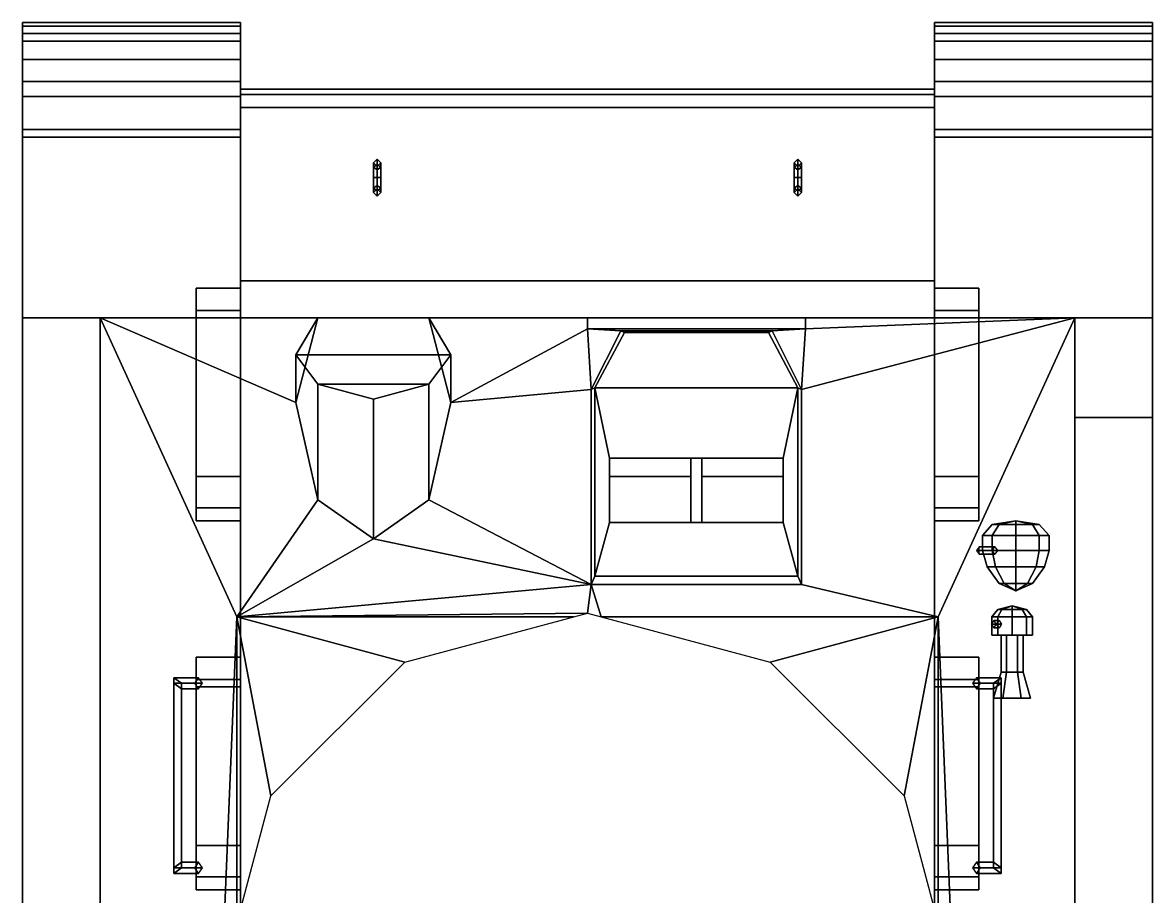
# Model space of a CAD drawing. Extents: x -1.53 to 1.53, y -3.03 to 3.17.
# Drawn here: x -1.53 to 1.53, y 0.803 to 3.17 of the extents above; entities that cross this region are included whole.
import ezdxf

# ---------------------------------------------------------------- set-up
doc = ezdxf.new("R2010")
doc.units = 0
doc.layers.get('0').update_dxf_attribs({"linetype": 'CONTINUOUS'})
doc.layers.add('MUDGUARDS', color=6, linetype='CONTINUOUS')

msp = doc.modelspace()

# ---------------------------------------------------------------- linework, layer by layer
for points in [[(0.94, 2.9754, 0.7554), (0.94, 2.99, 0.72), (-0.94, 2.99, 0.72), (-0.94, 2.9754, 0.7554)], [(0.94, 2.99, 0.72), (0.94, 2.9754, 0.6846), (-0.94, 2.9754, 0.6846), (-0.94, 2.99, 0.72)], [(-0.94, 2.9754, 0.7554), (-0.94, 2.99, 0.72), (-0.94, 2.99, 0.72), (-0.94, 2.9754, 0.6846)], [(0.94, 2.94, 0.77), (0.94, 2.9754, 0.7554), (-0.94, 2.9754, 0.7554), (-0.94, 2.94, 0.77)], [(0.94, 2.9754, 0.6846), (0.94, 2.94, 0.67), (-0.94, 2.94, 0.67), (-0.94, 2.9754, 0.6846)], [(-0.94, 2.94, 0.77), (-0.94, 2.9754, 0.7554), (-0.94, 2.9754, 0.6846), (-0.94, 2.94, 0.67)], [(0.94, 2.9754, 0.6846), (0.94, 2.99, 0.72), (0.94, 2.99, 0.72), (0.94, 2.9754, 0.7554)], [(0.94, 2.94, 0.67), (0.94, 2.9754, 0.6846), (0.94, 2.9754, 0.7554), (0.94, 2.94, 0.77)], [(-0.94, 2.47, 0.4), (-0.94, -2.47, 0.4), (-0.94, -2.96, 0.89), (-0.94, 2.94, 0.67)], [(0.94, 2.94, 0.67), (0.94, 2.47, 0.4), (-0.94, 2.47, 0.4), (-0.94, 2.94, 0.67)], [(-0.94, 2.94, 0.77), (-0.94, -2.96, 0.89), (-0.94, -2.7338, 1.08), (-0.94, 2.4045, 1.08)], [(0.94, 2.37, 1.1), (0.94, 2.94, 0.77), (-0.94, 2.94, 0.77), (-0.94, 2.37, 1.1)], [(-0.94, -2.96, 0.89), (-0.94, 2.94, 0.77), (-0.94, 2.94, 0.67), (-0.94, -2.96, 0.89)], [(0.94, -2.96, 0.89), (0.94, -2.47, 0.4), (0.94, 2.47, 0.4), (0.94, 2.94, 0.67)], [(0.94, -2.7338, 1.08), (0.94, -2.96, 0.89), (0.94, 2.94, 0.77), (0.94, 2.4045, 1.08)], [(0.94, -2.96, 0.89), (0.94, 2.94, 0.67), (0.94, 2.94, 0.77), (0.94, -2.96, 0.89)], [(-0.57, 2.8, 0.88), (-0.58, 2.79, 0.88), (-0.58, 2.7783, 0.9083), (-0.57, 2.7854, 0.9154)], [(-0.57, 2.7854, 0.8446), (-0.58, 2.7783, 0.8517), (-0.58, 2.79, 0.88), (-0.57, 2.8, 0.88)], [(-0.58, 2.79, 0.88), (-0.57, 2.78, 0.88), (-0.57, 2.7712, 0.9012), (-0.58, 2.7783, 0.9083)], [(-0.58, 2.7783, 0.8517), (-0.57, 2.7712, 0.8588), (-0.57, 2.78, 0.88), (-0.58, 2.79, 0.88)], [(-0.57, 2.7854, 0.9154), (-0.58, 2.7783, 0.9083), (-0.58, 2.75, 0.92), (-0.57, 2.75, 0.93)], [(-0.56, 2.79, 0.88), (-0.57, 2.8, 0.88), (-0.57, 2.7854, 0.9154), (-0.56, 2.7783, 0.9083)], [(-0.56, 2.7783, 0.8517), (-0.57, 2.7854, 0.8446), (-0.57, 2.8, 0.88), (-0.56, 2.79, 0.88)], [(-0.57, 2.78, 0.88), (-0.56, 2.79, 0.88), (-0.56, 2.7783, 0.9083), (-0.57, 2.7712, 0.9012)], [(-0.57, 2.7712, 0.8588), (-0.56, 2.7783, 0.8517), (-0.56, 2.79, 0.88), (-0.57, 2.78, 0.88)], [(-0.56, 2.7783, 0.9083), (-0.57, 2.7854, 0.9154), (-0.57, 2.75, 0.93), (-0.56, 2.75, 0.92)], [(0.57, 2.7854, 0.8446), (0.56, 2.7783, 0.8517), (0.56, 2.79, 0.88), (0.57, 2.8, 0.88)], [(0.57, 2.8, 0.88), (0.56, 2.79, 0.88), (0.56, 2.7783, 0.9083), (0.57, 2.7854, 0.9154)], [(0.56, 2.7783, 0.8517), (0.57, 2.7712, 0.8588), (0.57, 2.78, 0.88), (0.56, 2.79, 0.88)], [(0.56, 2.79, 0.88), (0.57, 2.78, 0.88), (0.57, 2.7712, 0.9012), (0.56, 2.7783, 0.9083)], [(0.57, 2.7854, 0.9154), (0.56, 2.7783, 0.9083), (0.56, 2.75, 0.92), (0.57, 2.75, 0.93)], [(0.58, 2.7783, 0.8517), (0.57, 2.7854, 0.8446), (0.57, 2.8, 0.88), (0.58, 2.79, 0.88)], [(0.58, 2.79, 0.88), (0.57, 2.8, 0.88), (0.57, 2.7854, 0.9154), (0.58, 2.7783, 0.9083)], [(0.57, 2.7712, 0.8588), (0.58, 2.7783, 0.8517), (0.58, 2.79, 0.88), (0.57, 2.78, 0.88)], [(0.57, 2.78, 0.88), (0.58, 2.79, 0.88), (0.58, 2.7783, 0.9083), (0.57, 2.7712, 0.9012)], [(0.58, 2.7783, 0.9083), (0.57, 2.7854, 0.9154), (0.57, 2.75, 0.93), (0.58, 2.75, 0.92)], [(-0.58, 2.7783, 0.9083), (-0.57, 2.7712, 0.9012), (-0.57, 2.75, 0.91), (-0.58, 2.75, 0.92)], [(-0.57, 2.7712, 0.9012), (-0.56, 2.7783, 0.9083), (-0.56, 2.75, 0.92), (-0.57, 2.75, 0.91)], [(0.56, 2.7783, 0.9083), (0.57, 2.7712, 0.9012), (0.57, 2.75, 0.91), (0.56, 2.75, 0.92)], [(0.57, 2.7712, 0.9012), (0.58, 2.7783, 0.9083), (0.58, 2.75, 0.92), (0.57, 2.75, 0.91)], [(-0.57, 2.75, 0.93), (-0.58, 2.75, 0.92), (-0.58, 2.7217, 0.9083), (-0.57, 2.7146, 0.9154)], [(-0.58, 2.75, 0.92), (-0.57, 2.75, 0.91), (-0.57, 2.7288, 0.9012), (-0.58, 2.7217, 0.9083)], [(-0.58, 2.7217, 0.9083), (-0.57, 2.7288, 0.9012), (-0.57, 2.72, 0.88), (-0.58, 2.71, 0.88)], [(-0.56, 2.75, 0.92), (-0.57, 2.75, 0.93), (-0.57, 2.7146, 0.9154), (-0.56, 2.7217, 0.9083)], [(-0.57, 2.75, 0.91), (-0.56, 2.75, 0.92), (-0.56, 2.7217, 0.9083), (-0.57, 2.7288, 0.9012)], [(-0.57, 2.7288, 0.9012), (-0.56, 2.7217, 0.9083), (-0.56, 2.71, 0.88), (-0.57, 2.72, 0.88)], [(0.56, 2.75, 0.92), (0.57, 2.75, 0.91), (0.57, 2.7288, 0.9012), (0.56, 2.7217, 0.9083)], [(0.57, 2.75, 0.93), (0.56, 2.75, 0.92), (0.56, 2.7217, 0.9083), (0.57, 2.7146, 0.9154)], [(0.56, 2.7217, 0.9083), (0.57, 2.7288, 0.9012), (0.57, 2.72, 0.88), (0.56, 2.71, 0.88)], [(0.57, 2.75, 0.91), (0.58, 2.75, 0.92), (0.58, 2.7217, 0.9083), (0.57, 2.7288, 0.9012)], [(0.58, 2.75, 0.92), (0.57, 2.75, 0.93), (0.57, 2.7146, 0.9154), (0.58, 2.7217, 0.9083)], [(0.57, 2.7288, 0.9012), (0.58, 2.7217, 0.9083), (0.58, 2.71, 0.88), (0.57, 2.72, 0.88)], [(-0.57, 2.7146, 0.9154), (-0.58, 2.7217, 0.9083), (-0.58, 2.71, 0.88), (-0.57, 2.7, 0.88)], [(-0.56, 2.7217, 0.9083), (-0.57, 2.7146, 0.9154), (-0.57, 2.7, 0.88), (-0.56, 2.71, 0.88)], [(0.57, 2.7146, 0.9154), (0.56, 2.7217, 0.9083), (0.56, 2.71, 0.88), (0.57, 2.7, 0.88)], [(0.58, 2.7217, 0.9083), (0.57, 2.7146, 0.9154), (0.57, 2.7, 0.88), (0.58, 2.71, 0.88)], [(-0.94, 2.4506, 0.555), (-0.94, 2.4506, 0.485), (-1.06, 2.4506, 0.485), (-1.06, 2.4506, 0.555)], [(-0.94, 2.4506, 0.485), (-0.94, 2.39, 0.45), (-1.06, 2.39, 0.45), (-1.06, 2.4506, 0.485)], [(-0.94, 2.39, 0.59), (-0.94, 2.4506, 0.555), (-1.06, 2.4506, 0.555), (-1.06, 2.39, 0.59)], [(-1.06, 2.39, 0.45), (-1.06, 2.37, 0.45), (-1.06, 2.39, 0.59), (-1.06, 2.4506, 0.555)], [(-1.06, 2.4506, 0.485), (-1.06, 2.39, 0.45), (-1.06, 2.4506, 0.555), (-1.06, 2.4506, 0.485)], [(0.94, 2.47, 0.4), (0.94, -2.47, 0.4), (-0.94, -2.47, 0.4), (-0.94, 2.47, 0.4)], [(1.06, 2.39, 0.59), (1.06, 2.4506, 0.555), (0.94, 2.4506, 0.555), (0.94, 2.39, 0.59)], [(1.06, 2.4506, 0.555), (1.06, 2.4506, 0.485), (0.94, 2.4506, 0.485), (0.94, 2.4506, 0.555)], [(1.06, 2.4506, 0.485), (1.06, 2.39, 0.45), (0.94, 2.39, 0.45), (0.94, 2.4506, 0.485)], [(1.06, 2.4506, 0.555), (1.06, 2.39, 0.59), (1.06, 2.37, 0.45), (1.06, 2.39, 0.45)], [(1.06, 2.4506, 0.485), (1.06, 2.4506, 0.555), (1.06, 2.39, 0.45), (1.06, 2.4506, 0.485)], [(-1.06, 2.39, 0.59), (-1.06, 1.94, 0.59), (-0.94, 1.94, 0.59), (-0.94, 2.39, 0.59)], [(-1.06, 2.37, 0.45), (-1.06, 1.94, 0.35), (-1.06, 1.94, 0.59), (-1.06, 2.39, 0.59)], [(-0.94, 2.39, 0.45), (-0.94, 2.37, 0.45), (-1.06, 2.37, 0.45), (-1.06, 2.39, 0.45)], [(0.94, 2.39, 0.59), (0.94, 1.94, 0.59), (1.06, 1.94, 0.59), (1.06, 2.39, 0.59)], [(1.06, 2.39, 0.45), (1.06, 2.37, 0.45), (0.94, 2.37, 0.45), (0.94, 2.39, 0.45)], [(1.06, 1.94, 0.59), (1.06, 1.94, 0.35), (1.06, 2.37, 0.45), (1.06, 2.39, 0.59)], [(-1.32, 2.37, 1.1), (-1.32, -2.71, 1.1), (-0.99, 0.58, 1.5103), (-0.95, 1.56, 1.56)], [(-0.73, 1.877, 1.38), (-0.79, 2.1411, 1.23), (-1.32, 2.37, 1.1), (-0.95, 1.56, 1.56)], [(-0.79, 2.1411, 1.23), (-0.73, 2.37, 1.1), (-0.73, 2.37, 1.1), (-1.32, 2.37, 1.1)], [(-0.94, 2.37, 0.45), (-0.94, 1.94, 0.35), (-1.06, 1.94, 0.35), (-1.06, 2.37, 0.45)], [(-0.79, 2.27, 1.23), (-0.73, 2.37, 1.1), (-0.73, 2.37, 1.1), (-0.79, 2.1411, 1.23)], [(-0.37, 2.27, 1.23), (-0.43, 2.37, 1.1), (-0.73, 2.37, 1.1), (-0.79, 2.27, 1.23)], [(-0.43, 2.37, 1.1), (-0.37, 2.27, 1.23), (-0.37, 2.1411, 1.23), (-0.43, 2.37, 1.1)], [(-0.43, 2.37, 1.1), (-0.37, 2.1411, 1.23), (0, 2.34, 1.117), (0, 2.37, 1.1)], [(0, 2.37, 1.1), (0, 2.34, 1.117), (0, 2.34, 1.15), (0, 2.37, 1.13)], [(0, 2.37, 1.13), (0, 2.34, 1.15), (0.59, 2.34, 1.15), (0.59, 2.37, 1.13)], [(0.59, 2.37, 1.13), (0.59, 2.37, 1.1), (0, 2.37, 1.1), (0, 2.37, 1.13)], [(0.58, 2.1763, 1.21), (0.58, 1.648, 1.51), (0.95, 1.56, 1.56), (1.32, 2.37, 1.1)], [(0.59, 2.34, 1.117), (0.58, 2.1763, 1.21), (1.32, 2.37, 1.1)], [(0.59, 2.34, 1.15), (0.59, 2.34, 1.117), (0.59, 2.37, 1.1), (0.59, 2.37, 1.13)], [(0.59, 2.37, 1.1), (0.59, 2.34, 1.117), (1.32, 2.37, 1.1)], [(1.06, 2.37, 0.45), (1.06, 1.94, 0.35), (0.94, 1.94, 0.35), (0.94, 2.37, 0.45)], [(0.99, 0.58, 1.5103), (1.32, -2.71, 1.1), (1.32, 2.37, 1.1), (0.95, 1.56, 1.56)], [(-0.37, 2.1411, 1.23), (-0.37, 2.1411, 1.23), (0.01, 2.1763, 1.21), (0, 2.34, 1.117)], [(0, 2.34, 1.15), (0, 2.34, 1.117), (0.59, 2.34, 1.117), (0.59, 2.34, 1.15)], [(0, 2.34, 1.117), (0.09, 2.3348, 1.12), (0.5, 2.3348, 1.12), (0.59, 2.34, 1.117)], [(0, 2.34, 1.117), (0.01, 2.1763, 1.21), (0.09, 2.3348, 1.12)], [(0.1, 2.33, 1.14), (0.09, 2.3348, 1.12), (0.01, 2.1763, 1.21), (0.02, 2.18, 1.23)], [(0.57, 2.18, 1.23), (0.49, 2.33, 1.14), (0.1, 2.33, 1.14), (0.02, 2.18, 1.23)], [(0.49, 2.33, 1.14), (0.5, 2.3348, 1.12), (0.09, 2.3348, 1.12), (0.1, 2.33, 1.14)], [(0.58, 2.1763, 1.21), (0.5, 2.3348, 1.12), (0.49, 2.33, 1.14), (0.57, 2.18, 1.23)], [(0.5, 2.3348, 1.12), (0.58, 2.1763, 1.21), (0.59, 2.34, 1.117)], [(-0.73, 2.19, 1.38), (-0.79, 2.27, 1.23), (-0.79, 2.1411, 1.23), (-0.73, 1.877, 1.38)], [(-0.43, 2.19, 1.38), (-0.37, 2.27, 1.23), (-0.79, 2.27, 1.23), (-0.73, 2.19, 1.38)], [(-0.37, 2.27, 1.23), (-0.43, 2.19, 1.38), (-0.43, 1.877, 1.38), (-0.37, 2.1411, 1.23)], [(-0.58, 2.15, 1.44), (-0.73, 2.19, 1.38), (-0.73, 1.877, 1.38), (-0.58, 1.7713, 1.44)], [(-0.58, 2.15, 1.44), (-0.43, 2.19, 1.38), (-0.73, 2.19, 1.38), (-0.58, 2.15, 1.44)], [(-0.43, 2.19, 1.38), (-0.58, 2.15, 1.44), (-0.58, 1.7713, 1.44), (-0.43, 1.877, 1.38)], [(-0.37, 2.1411, 1.23), (-0.43, 1.877, 1.38), (0.01, 1.648, 1.51), (0.01, 2.1763, 1.21)], [(0.02, 2.18, 1.23), (0.01, 2.1763, 1.21), (0.01, 1.648, 1.51), (0.02, 1.67, 1.51)], [(0.57, 1.67, 1.51), (0.57, 2.18, 1.23), (0.02, 2.18, 1.23), (0.02, 1.67, 1.51)], [(0.02, 2.18, 1.23), (0.02, 1.67, 1.51), (0.06, 1.8157, 1.43), (0.06, 1.99, 1.3343)], [(0.02, 2.18, 1.23), (0.06, 1.99, 1.3343), (0.53, 1.99, 1.3343), (0.57, 2.18, 1.23)], [(0.53, 1.99, 1.3343), (0.53, 1.8157, 1.43), (0.57, 1.67, 1.51), (0.57, 2.18, 1.23)], [(0.58, 1.648, 1.51), (0.58, 2.1763, 1.21), (0.57, 2.18, 1.23), (0.57, 1.67, 1.51)], [(-0.94, 1.8551, 0.3851), (-0.94, 1.94, 0.35), (-0.94, 2.155, 0.4), (-0.94, 1.849, 0.4)], [(0.94, 2.155, 0.4), (0.94, 1.94, 0.35), (0.94, 1.8551, 0.3851), (0.94, 1.849, 0.4)], [(1.32, 2.1, 1.1), (1.32, 0.75, 1.1), (1.32, 0.75, 1.27), (1.32, 2.1, 1.27)], [(1.53, 2.1, 1.27), (1.53, 2.1, 1.1), (1.32, 2.1, 1.1), (1.32, 2.1, 1.27)], [(1.32, 2.1, 1.27), (1.32, 0.75, 1.27), (1.53, 0.75, 1.27), (1.53, 2.1, 1.27)], [(1.53, 0.75, 1.27), (1.53, 0.75, 1.1), (1.53, 2.1, 1.1), (1.53, 2.1, 1.27)], [(0.06, 1.99, 1.4), (0.06, 1.99, 1.3343), (0.06, 1.8157, 1.43), (0.06, 1.94, 1.43)], [(0.28, 1.94, 1.43), (0.28, 1.99, 1.4), (0.06, 1.99, 1.4), (0.06, 1.94, 1.43)], [(0.28, 1.99, 1.4), (0.28, 1.99, 1.3343), (0.06, 1.99, 1.3343), (0.06, 1.99, 1.4)], [(0.28, 1.8157, 1.43), (0.28, 1.99, 1.3343), (0.28, 1.99, 1.4), (0.28, 1.94, 1.43)], [(0.28, 1.99, 1.3343), (0.28, 1.8157, 1.43), (0.31, 1.8157, 1.43), (0.31, 1.99, 1.3343)], [(0.53, 1.94, 1.43), (0.53, 1.99, 1.4), (0.31, 1.99, 1.4), (0.31, 1.94, 1.43)], [(0.31, 1.99, 1.4), (0.31, 1.99, 1.3343), (0.31, 1.8157, 1.43), (0.31, 1.94, 1.43)], [(0.53, 1.99, 1.4), (0.53, 1.99, 1.3343), (0.31, 1.99, 1.3343), (0.31, 1.99, 1.4)], [(0.53, 1.8157, 1.43), (0.53, 1.99, 1.3343), (0.53, 1.99, 1.4), (0.53, 1.94, 1.43)], [(-0.94, 1.94, 0.35), (-0.94, 1.8551, 0.3851), (-1.06, 1.8551, 0.3851), (-1.06, 1.94, 0.35)], [(-0.94, 1.8551, 0.5549), (-0.94, 1.94, 0.59), (-1.06, 1.94, 0.59), (-1.06, 1.8551, 0.5549)], [(-1.06, 1.8551, 0.5549), (-1.06, 1.94, 0.59), (-1.06, 1.94, 0.35), (-1.06, 1.8551, 0.3851)], [(0.06, 1.94, 1.43), (0.06, 1.8157, 1.43), (0.28, 1.8157, 1.43), (0.28, 1.94, 1.43)], [(0.31, 1.94, 1.43), (0.31, 1.8157, 1.43), (0.53, 1.8157, 1.43), (0.53, 1.94, 1.43)], [(1.06, 1.8551, 0.5549), (1.06, 1.94, 0.59), (0.94, 1.94, 0.59), (0.94, 1.8551, 0.5549)], [(1.06, 1.94, 0.35), (1.06, 1.8551, 0.3851), (0.94, 1.8551, 0.3851), (0.94, 1.94, 0.35)], [(1.06, 1.8551, 0.3851), (1.06, 1.94, 0.35), (1.06, 1.94, 0.59), (1.06, 1.8551, 0.5549)], [(-0.58, 1.7713, 1.44), (-0.73, 1.877, 1.38), (-0.95, 1.56, 1.56)], [(0.01, 1.648, 1.51), (-0.43, 1.877, 1.38), (-0.58, 1.7713, 1.44)], [(-0.94, 1.82, 0.47), (-0.94, 1.8551, 0.5549), (-1.06, 1.8551, 0.5549), (-1.06, 1.82, 0.47)], [(-0.94, 1.8551, 0.3851), (-0.94, 1.82, 0.47), (-1.06, 1.82, 0.47), (-1.06, 1.8551, 0.3851)], [(-1.06, 1.82, 0.47), (-1.06, 1.8551, 0.5549), (-1.06, 1.8551, 0.3851), (-1.06, 1.82, 0.47)], [(1.06, 1.82, 0.47), (1.06, 1.8551, 0.5549), (0.94, 1.8551, 0.5549), (0.94, 1.82, 0.47)], [(1.06, 1.8551, 0.3851), (1.06, 1.82, 0.47), (0.94, 1.82, 0.47), (0.94, 1.8551, 0.3851)], [(1.06, 1.82, 0.47), (1.06, 1.8551, 0.3851), (1.06, 1.8551, 0.5549), (1.06, 1.82, 0.47)], [(0.06, 1.8157, 1.43), (0.02, 1.67, 1.51), (0.57, 1.67, 1.51), (0.53, 1.8157, 1.43)], [(1.115, 1.81, 1.475), (1.0964, 1.78, 1.4564), (1.07, 1.78, 1.52), (1.0964, 1.81, 1.52)], [(1.0964, 1.81, 1.52), (1.07, 1.78, 1.52), (1.0964, 1.78, 1.5836), (1.115, 1.81, 1.565)], [(1.16, 1.82, 1.52), (1.115, 1.81, 1.475), (1.0964, 1.81, 1.52), (1.16, 1.82, 1.52)], [(1.16, 1.82, 1.52), (1.0964, 1.81, 1.52), (1.115, 1.81, 1.565), (1.16, 1.82, 1.52)], [(1.16, 1.81, 1.4564), (1.16, 1.78, 1.43), (1.0964, 1.78, 1.4564), (1.115, 1.81, 1.475)], [(1.115, 1.81, 1.565), (1.0964, 1.78, 1.5836), (1.16, 1.78, 1.61), (1.16, 1.81, 1.5836)], [(1.16, 1.82, 1.52), (1.16, 1.81, 1.4564), (1.115, 1.81, 1.475), (1.16, 1.82, 1.52)], [(1.16, 1.82, 1.52), (1.115, 1.81, 1.565), (1.16, 1.81, 1.5836), (1.16, 1.82, 1.52)], [(1.16, 1.82, 1.52), (1.2236, 1.81, 1.52), (1.205, 1.81, 1.475), (1.16, 1.82, 1.52)], [(1.16, 1.82, 1.52), (1.205, 1.81, 1.475), (1.16, 1.81, 1.4564), (1.16, 1.82, 1.52)], [(1.16, 1.82, 1.52), (1.16, 1.81, 1.5836), (1.205, 1.81, 1.565), (1.16, 1.82, 1.52)], [(1.16, 1.82, 1.52), (1.205, 1.81, 1.565), (1.2236, 1.81, 1.52), (1.16, 1.82, 1.52)], [(1.205, 1.81, 1.475), (1.2236, 1.78, 1.4564), (1.16, 1.78, 1.43), (1.16, 1.81, 1.4564)], [(1.16, 1.81, 1.5836), (1.16, 1.78, 1.61), (1.2236, 1.78, 1.5836), (1.205, 1.81, 1.565)], [(1.2236, 1.81, 1.52), (1.25, 1.78, 1.52), (1.2236, 1.78, 1.4564), (1.205, 1.81, 1.475)], [(1.205, 1.81, 1.565), (1.2236, 1.78, 1.5836), (1.25, 1.78, 1.52), (1.2236, 1.81, 1.52)], [(1.0964, 1.78, 1.5836), (1.07, 1.78, 1.52), (1.07, 1.74, 1.52), (1.0964, 1.74, 1.5836)], [(1.07, 1.78, 1.52), (1.0964, 1.78, 1.4564), (1.0964, 1.74, 1.4564), (1.07, 1.74, 1.52)], [(1.16, 1.78, 1.61), (1.0964, 1.78, 1.5836), (1.0964, 1.74, 1.5836), (1.16, 1.74, 1.61)], [(1.0964, 1.78, 1.4564), (1.16, 1.78, 1.43), (1.16, 1.74, 1.43), (1.0964, 1.74, 1.4564)], [(1.2236, 1.78, 1.5836), (1.16, 1.78, 1.61), (1.16, 1.74, 1.61), (1.2236, 1.74, 1.5836)], [(1.16, 1.78, 1.43), (1.2236, 1.78, 1.4564), (1.2236, 1.74, 1.4564), (1.16, 1.74, 1.43)], [(1.25, 1.78, 1.52), (1.2236, 1.78, 1.5836), (1.2236, 1.74, 1.5836), (1.25, 1.74, 1.52)], [(1.2236, 1.78, 1.4564), (1.25, 1.78, 1.52), (1.25, 1.74, 1.52), (1.2236, 1.74, 1.4564)], [(0.01, 1.648, 1.51), (-0.58, 1.7713, 1.44), (-0.95, 1.56, 1.56)], [(1.0964, 1.74, 1.4705), (1.1034, 1.75, 1.4634), (1.061, 1.75, 1.421), (1.0539, 1.74, 1.4281)], [(1.1034, 1.75, 1.4634), (1.1105, 1.74, 1.4564), (1.061, 1.74, 1.4069), (1.061, 1.75, 1.421)], [(1.1034, 1.73, 1.4634), (1.0964, 1.74, 1.4705), (1.0539, 1.74, 1.4281), (1.061, 1.73, 1.421)], [(1.1105, 1.74, 1.4564), (1.1034, 1.73, 1.4634), (1.061, 1.73, 1.421), (1.061, 1.74, 1.4069)], [(1.0821, 1.695, 1.52), (1.07, 1.74, 1.52), (1.0964, 1.74, 1.4564), (1.1049, 1.695, 1.4649)], [(1.1049, 1.695, 1.5751), (1.0964, 1.74, 1.5836), (1.07, 1.74, 1.52), (1.0821, 1.695, 1.52)], [(1.1049, 1.695, 1.4649), (1.0964, 1.74, 1.4564), (1.16, 1.74, 1.43), (1.16, 1.695, 1.4421)], [(1.16, 1.695, 1.5979), (1.16, 1.74, 1.61), (1.0964, 1.74, 1.5836), (1.1049, 1.695, 1.5751)], [(1.16, 1.695, 1.4421), (1.16, 1.74, 1.43), (1.2236, 1.74, 1.4564), (1.2151, 1.695, 1.4649)], [(1.2151, 1.695, 1.5751), (1.2236, 1.74, 1.5836), (1.16, 1.74, 1.61), (1.16, 1.695, 1.5979)], [(1.2151, 1.695, 1.4649), (1.2236, 1.74, 1.4564), (1.25, 1.74, 1.52), (1.2379, 1.695, 1.52)], [(1.2379, 1.695, 1.52), (1.25, 1.74, 1.52), (1.2236, 1.74, 1.5836), (1.2151, 1.695, 1.5751)], [(1.115, 1.65, 1.52), (1.0821, 1.695, 1.52), (1.1049, 1.695, 1.4649), (1.1282, 1.65, 1.4882)], [(1.1282, 1.65, 1.5518), (1.1049, 1.695, 1.5751), (1.0821, 1.695, 1.52), (1.115, 1.65, 1.52)], [(1.1282, 1.65, 1.4882), (1.1049, 1.695, 1.4649), (1.16, 1.695, 1.4421), (1.16, 1.65, 1.475)], [(1.16, 1.65, 1.565), (1.16, 1.695, 1.5979), (1.1049, 1.695, 1.5751), (1.1282, 1.65, 1.5518)], [(1.16, 1.65, 1.475), (1.16, 1.695, 1.4421), (1.2151, 1.695, 1.4649), (1.1918, 1.65, 1.4882)], [(1.1918, 1.65, 1.5518), (1.2151, 1.695, 1.5751), (1.16, 1.695, 1.5979), (1.16, 1.65, 1.565)], [(1.1918, 1.65, 1.4882), (1.2151, 1.695, 1.4649), (1.2379, 1.695, 1.52), (1.205, 1.65, 1.52)], [(1.205, 1.65, 1.52), (1.2379, 1.695, 1.52), (1.2151, 1.695, 1.5751), (1.1918, 1.65, 1.5518)], [(0.02, 1.67, 1.51), (0.01, 1.648, 1.51), (0.58, 1.648, 1.51), (0.57, 1.67, 1.51)], [(0, 1.57, 1.5543), (0.01, 1.648, 1.51), (-0.95, 1.56, 1.56)], [(0.0373, 1.56, 1.56), (0.01, 1.648, 1.51), (0, 1.57, 1.5543)], [(0.01, 1.648, 1.51), (0.0373, 1.56, 1.56), (0.95, 1.56, 1.56), (0.58, 1.648, 1.51)], [(1.16, 1.63, 1.52), (1.115, 1.65, 1.52), (1.1282, 1.65, 1.4882), (1.16, 1.63, 1.52)], [(1.16, 1.63, 1.52), (1.1282, 1.65, 1.5518), (1.115, 1.65, 1.52), (1.16, 1.63, 1.52)], [(1.16, 1.63, 1.52), (1.1282, 1.65, 1.4882), (1.16, 1.65, 1.475), (1.16, 1.63, 1.52)], [(1.16, 1.63, 1.52), (1.16, 1.65, 1.565), (1.1282, 1.65, 1.5518), (1.16, 1.63, 1.52)], [(1.16, 1.63, 1.52), (1.16, 1.65, 1.475), (1.1918, 1.65, 1.4882), (1.16, 1.63, 1.52)], [(1.16, 1.63, 1.52), (1.1918, 1.65, 1.4882), (1.205, 1.65, 1.52), (1.16, 1.63, 1.52)], [(1.16, 1.63, 1.52), (1.205, 1.65, 1.52), (1.1918, 1.65, 1.5518), (1.16, 1.63, 1.52)], [(1.16, 1.63, 1.52), (1.1918, 1.65, 1.5518), (1.16, 1.65, 1.565), (1.16, 1.63, 1.52)], [(0, 1.57, 1.5543), (-0.95, 1.56, 1.56), (-0.0373, 1.56, 1.56)], [(1.1111, 1.58, 1.34), (1.095, 1.56, 1.34), (1.1111, 1.56, 1.3789), (1.1225, 1.58, 1.3675)], [(1.1225, 1.58, 1.3125), (1.1111, 1.56, 1.3011), (1.095, 1.56, 1.34), (1.1111, 1.58, 1.34)], [(1.15, 1.59, 1.34), (1.1111, 1.58, 1.34), (1.1225, 1.58, 1.3675), (1.15, 1.59, 1.34)], [(1.15, 1.59, 1.34), (1.1225, 1.58, 1.3125), (1.1111, 1.58, 1.34), (1.15, 1.59, 1.34)], [(1.1225, 1.58, 1.3675), (1.1111, 1.56, 1.3789), (1.15, 1.56, 1.395), (1.15, 1.58, 1.3789)], [(1.15, 1.58, 1.3011), (1.15, 1.56, 1.285), (1.1111, 1.56, 1.3011), (1.1225, 1.58, 1.3125)], [(1.15, 1.59, 1.34), (1.1225, 1.58, 1.3675), (1.15, 1.58, 1.3789), (1.15, 1.59, 1.34)], [(1.15, 1.59, 1.34), (1.15, 1.58, 1.3011), (1.1225, 1.58, 1.3125), (1.15, 1.59, 1.34)], [(1.15, 1.59, 1.34), (1.15, 1.58, 1.3789), (1.1775, 1.58, 1.3675), (1.15, 1.59, 1.34)], [(1.15, 1.59, 1.34), (1.1775, 1.58, 1.3675), (1.1889, 1.58, 1.34), (1.15, 1.59, 1.34)], [(1.15, 1.59, 1.34), (1.1889, 1.58, 1.34), (1.1775, 1.58, 1.3125), (1.15, 1.59, 1.34)], [(1.15, 1.59, 1.34), (1.1775, 1.58, 1.3125), (1.15, 1.58, 1.3011), (1.15, 1.59, 1.34)], [(1.15, 1.58, 1.3789), (1.15, 1.56, 1.395), (1.1889, 1.56, 1.3789), (1.1775, 1.58, 1.3675)], [(1.1775, 1.58, 1.3125), (1.1889, 1.56, 1.3011), (1.15, 1.56, 1.285), (1.15, 1.58, 1.3011)], [(1.1775, 1.58, 1.3675), (1.1889, 1.56, 1.3789), (1.205, 1.56, 1.34), (1.1889, 1.58, 1.34)], [(1.1889, 1.58, 1.34), (1.205, 1.56, 1.34), (1.1889, 1.56, 1.3011), (1.1775, 1.58, 1.3125)], [(-0.95, 1.56, 1.56), (-0.99, 0.58, 1.5103), (-0.95, 0.7293, 1.56)], [(-0.0373, 1.56, 1.56), (-0.95, 1.56, 1.56), (-0.495, 1.4374, 1.56)], [(-0.495, 1.4374, 1.56), (-0.95, 1.56, 1.56), (-0.8574, 1.075, 1.56)], [(-0.8574, 1.075, 1.56), (-0.95, 1.56, 1.56), (-0.95, 0.7293, 1.56)], [(0.95, 1.56, 1.56), (0.95, 1.56, 1.56), (0.0373, 1.56, 1.56), (0.495, 1.4374, 1.56)], [(0.95, 1.56, 1.56), (0.95, 1.56, 1.56), (0.495, 1.4374, 1.56), (0.8574, 1.075, 1.56)], [(0.95, 1.56, 1.56), (0.95, 1.56, 1.56), (0.8574, 1.075, 1.56), (0.95, 0.7293, 1.56)], [(0.95, 1.56, 1.56), (0.95, 1.56, 1.56), (0.95, 0.7293, 1.56), (0.99, 0.58, 1.5103)], [(1.1076, 1.54, 1.3117), (1.1146, 1.55, 1.3046), (1.1005, 1.55, 1.2905), (1.0934, 1.54, 1.2976)], [(1.1146, 1.53, 1.3046), (1.1076, 1.54, 1.3117), (1.0934, 1.54, 1.2976), (1.1005, 1.53, 1.2905)], [(1.1111, 1.51, 1.3011), (1.095, 1.51, 1.34), (1.095, 1.56, 1.34), (1.1111, 1.56, 1.3011)], [(1.095, 1.51, 1.34), (1.1111, 1.51, 1.3789), (1.1111, 1.56, 1.3789), (1.095, 1.56, 1.34)], [(1.1146, 1.55, 1.3046), (1.1217, 1.54, 1.2976), (1.1076, 1.54, 1.2834), (1.1005, 1.55, 1.2905)], [(1.1217, 1.54, 1.2976), (1.1146, 1.53, 1.3046), (1.1005, 1.53, 1.2905), (1.1076, 1.54, 1.2834)], [(1.15, 1.51, 1.285), (1.1111, 1.51, 1.3011), (1.1111, 1.56, 1.3011), (1.15, 1.56, 1.285)], [(1.1111, 1.51, 1.3789), (1.15, 1.51, 1.395), (1.15, 1.56, 1.395), (1.1111, 1.56, 1.3789)], [(1.1889, 1.51, 1.3011), (1.15, 1.51, 1.285), (1.15, 1.56, 1.285), (1.1889, 1.56, 1.3011)], [(1.15, 1.51, 1.395), (1.1889, 1.51, 1.3789), (1.1889, 1.56, 1.3789), (1.15, 1.56, 1.395)], [(1.205, 1.51, 1.34), (1.1889, 1.51, 1.3011), (1.1889, 1.56, 1.3011), (1.205, 1.56, 1.34)], [(1.1889, 1.51, 1.3789), (1.205, 1.51, 1.34), (1.205, 1.56, 1.34), (1.1889, 1.56, 1.3789)], [(1.1889, 1.51, 1.3011), (1.095, 1.51, 1.34), (1.1111, 1.51, 1.3011), (1.15, 1.51, 1.285)], [(1.205, 1.51, 1.34), (1.1111, 1.51, 1.3789), (1.095, 1.51, 1.34), (1.1889, 1.51, 1.3011)], [(1.1889, 1.51, 1.3789), (1.15, 1.51, 1.395), (1.1111, 1.51, 1.3789), (1.205, 1.51, 1.34)], [(1.135, 1.41, 1.314), (1.12, 1.41, 1.34), (1.12, 1.51, 1.34), (1.135, 1.51, 1.314)], [(1.12, 1.41, 1.34), (1.135, 1.41, 1.366), (1.135, 1.51, 1.366), (1.12, 1.51, 1.34)], [(1.165, 1.41, 1.314), (1.135, 1.41, 1.314), (1.135, 1.51, 1.314), (1.165, 1.51, 1.314)], [(1.135, 1.41, 1.366), (1.165, 1.41, 1.366), (1.165, 1.51, 1.366), (1.135, 1.51, 1.366)], [(1.18, 1.41, 1.34), (1.165, 1.41, 1.314), (1.165, 1.51, 1.314), (1.18, 1.51, 1.34)], [(1.165, 1.41, 1.366), (1.18, 1.41, 1.34), (1.18, 1.51, 1.34), (1.165, 1.51, 1.366)], [(-1.06, 1.4506, 0.485), (-1.06, 1.39, 0.45), (-1.06, 1.4506, 0.555), (-1.06, 1.4506, 0.485)], [(-1.06, 1.39, 0.45), (-1.06, 1.37, 0.45), (-1.06, 1.39, 0.59), (-1.06, 1.4506, 0.555)], [(-0.94, 1.4506, 0.555), (-0.94, 1.4506, 0.485), (-1.06, 1.4506, 0.485), (-1.06, 1.4506, 0.555)], [(-0.94, 1.4506, 0.485), (-0.94, 1.39, 0.45), (-1.06, 1.39, 0.45), (-1.06, 1.4506, 0.485)], [(-0.94, 1.39, 0.59), (-0.94, 1.4506, 0.555), (-1.06, 1.4506, 0.555), (-1.06, 1.39, 0.59)], [(1.06, 1.4506, 0.555), (1.06, 1.4506, 0.485), (0.94, 1.4506, 0.485), (0.94, 1.4506, 0.555)], [(1.06, 1.4506, 0.485), (1.06, 1.39, 0.45), (0.94, 1.39, 0.45), (0.94, 1.4506, 0.485)], [(1.06, 1.39, 0.59), (1.06, 1.4506, 0.555), (0.94, 1.4506, 0.555), (0.94, 1.39, 0.59)], [(1.06, 1.4506, 0.485), (1.06, 1.4506, 0.555), (1.06, 1.39, 0.45), (1.06, 1.4506, 0.485)], [(1.06, 1.4506, 0.555), (1.06, 1.39, 0.59), (1.06, 1.37, 0.45), (1.06, 1.39, 0.45)], [(1.135, 1.41, 1.366), (1.12, 1.41, 1.34), (1.1, 1.34, 1.34), (1.125, 1.34, 1.3833)], [(1.12, 1.41, 1.34), (1.135, 1.41, 1.314), (1.125, 1.34, 1.2967), (1.1, 1.34, 1.34)], [(1.165, 1.41, 1.366), (1.135, 1.41, 1.366), (1.125, 1.34, 1.3833), (1.175, 1.34, 1.3833)], [(1.135, 1.41, 1.314), (1.165, 1.41, 1.314), (1.175, 1.34, 1.2967), (1.125, 1.34, 1.2967)], [(1.18, 1.41, 1.34), (1.165, 1.41, 1.366), (1.175, 1.34, 1.3833), (1.2, 1.34, 1.34)], [(1.165, 1.41, 1.314), (1.18, 1.41, 1.34), (1.2, 1.34, 1.34), (1.175, 1.34, 1.2967)], [(-1.0428, 1.38, 1.424), (-1.0534, 1.395, 1.4134), (-1.1206, 1.395, 1.4806), (-1.0994, 1.38, 1.4806)], [(-1.0534, 1.395, 1.4134), (-1.064, 1.38, 1.4028), (-1.1206, 1.38, 1.4594), (-1.1206, 1.395, 1.4806)], [(-1.1206, 0.88, 1.4594), (-1.1206, 0.865, 1.4806), (-1.1206, 1.395, 1.4806), (-1.1206, 1.38, 1.4594)], [(-1.1206, 0.865, 1.4806), (-1.0994, 0.88, 1.4806), (-1.0994, 1.38, 1.4806), (-1.1206, 1.395, 1.4806)], [(-1.064, 1.38, 1.4028), (-1.0534, 1.365, 1.4134), (-1.0994, 1.365, 1.4594), (-1.1206, 1.38, 1.4594)], [(-1.0994, 0.895, 1.4594), (-1.1206, 0.88, 1.4594), (-1.1206, 1.38, 1.4594), (-1.0994, 1.365, 1.4594)], [(-1.0534, 1.365, 1.4134), (-1.0428, 1.38, 1.424), (-1.0994, 1.38, 1.4806), (-1.0994, 1.365, 1.4594)], [(-1.0994, 0.88, 1.4806), (-1.0994, 0.895, 1.4594), (-1.0994, 1.365, 1.4594), (-1.0994, 1.38, 1.4806)], [(-1.06, 1.37, 0.45), (-1.06, 0.94, 0.35), (-1.06, 0.94, 0.59), (-1.06, 1.39, 0.59)], [(-0.94, 1.39, 0.45), (-0.94, 1.37, 0.45), (-1.06, 1.37, 0.45), (-1.06, 1.39, 0.45)], [(-1.06, 1.39, 0.59), (-1.06, 0.94, 0.59), (-0.94, 0.94, 0.59), (-0.94, 1.39, 0.59)], [(1.06, 1.39, 0.45), (1.06, 1.37, 0.45), (0.94, 1.37, 0.45), (0.94, 1.39, 0.45)], [(0.94, 1.39, 0.59), (0.94, 0.94, 0.59), (1.06, 0.94, 0.59), (1.06, 1.39, 0.59)], [(1.0534, 1.395, 1.4134), (1.0428, 1.38, 1.424), (1.0994, 1.38, 1.4806), (1.1206, 1.395, 1.4806)], [(1.0428, 1.38, 1.424), (1.0534, 1.365, 1.4134), (1.0994, 1.365, 1.4594), (1.0994, 1.38, 1.4806)], [(1.064, 1.38, 1.4028), (1.0534, 1.395, 1.4134), (1.1206, 1.395, 1.4806), (1.1206, 1.38, 1.4594)], [(1.0534, 1.365, 1.4134), (1.064, 1.38, 1.4028), (1.1206, 1.38, 1.4594), (1.0994, 1.365, 1.4594)], [(1.06, 0.94, 0.59), (1.06, 0.94, 0.35), (1.06, 1.37, 0.45), (1.06, 1.39, 0.59)], [(1.1206, 1.395, 1.4806), (1.0994, 1.38, 1.4806), (1.0994, 0.88, 1.4806), (1.1206, 0.865, 1.4806)], [(1.0994, 1.38, 1.4806), (1.0994, 1.365, 1.4594), (1.0994, 0.895, 1.4594), (1.0994, 0.88, 1.4806)], [(1.0994, 1.365, 1.4594), (1.1206, 1.38, 1.4594), (1.1206, 0.88, 1.4594), (1.0994, 0.895, 1.4594)], [(1.1206, 1.38, 1.4594), (1.1206, 1.395, 1.4806), (1.1206, 0.865, 1.4806), (1.1206, 0.88, 1.4594)], [(-0.94, 1.37, 0.45), (-0.94, 0.94, 0.35), (-1.06, 0.94, 0.35), (-1.06, 1.37, 0.45)], [(1.06, 1.37, 0.45), (1.06, 0.94, 0.35), (0.94, 0.94, 0.35), (0.94, 1.37, 0.45)], [(1.125, 1.34, 1.2967), (1.175, 1.34, 1.2967), (1.2, 1.34, 1.34), (1.1, 1.34, 1.34)], [(1.1, 1.34, 1.34), (1.2, 1.34, 1.34), (1.175, 1.34, 1.3833), (1.125, 1.34, 1.3833)], [(-0.94, 0.8551, 0.3851), (-0.94, 0.94, 0.35), (-0.94, 1.155, 0.4), (-0.94, 0.849, 0.4)], [(0.94, 1.155, 0.4), (0.94, 0.94, 0.35), (0.94, 0.8551, 0.3851), (0.94, 0.849, 0.4)], [(-1.06, 0.8551, 0.5549), (-1.06, 0.94, 0.59), (-1.06, 0.94, 0.35), (-1.06, 0.8551, 0.3851)], [(-0.94, 0.94, 0.35), (-0.94, 0.8551, 0.3851), (-1.06, 0.8551, 0.3851), (-1.06, 0.94, 0.35)], [(-0.94, 0.8551, 0.5549), (-0.94, 0.94, 0.59), (-1.06, 0.94, 0.59), (-1.06, 0.8551, 0.5549)], [(1.06, 0.94, 0.35), (1.06, 0.8551, 0.3851), (0.94, 0.8551, 0.3851), (0.94, 0.94, 0.35)], [(1.06, 0.8551, 0.5549), (1.06, 0.94, 0.59), (0.94, 0.94, 0.59), (0.94, 0.8551, 0.5549)], [(1.06, 0.8551, 0.3851), (1.06, 0.94, 0.35), (1.06, 0.94, 0.59), (1.06, 0.8551, 0.5549)], [(-1.0534, 0.895, 1.4134), (-1.064, 0.88, 1.4028), (-1.1206, 0.88, 1.4594), (-1.0994, 0.895, 1.4594)], [(-1.0428, 0.88, 1.424), (-1.0534, 0.895, 1.4134), (-1.0994, 0.895, 1.4594), (-1.0994, 0.88, 1.4806)], [(1.0534, 0.895, 1.4134), (1.0428, 0.88, 1.424), (1.0994, 0.88, 1.4806), (1.0994, 0.895, 1.4594)], [(1.064, 0.88, 1.4028), (1.0534, 0.895, 1.4134), (1.0994, 0.895, 1.4594), (1.1206, 0.88, 1.4594)], [(-1.064, 0.88, 1.4028), (-1.0534, 0.865, 1.4134), (-1.1206, 0.865, 1.4806), (-1.1206, 0.88, 1.4594)], [(-1.0534, 0.865, 1.4134), (-1.0428, 0.88, 1.424), (-1.0994, 0.88, 1.4806), (-1.1206, 0.865, 1.4806)], [(1.0428, 0.88, 1.424), (1.0534, 0.865, 1.4134), (1.1206, 0.865, 1.4806), (1.0994, 0.88, 1.4806)], [(1.0534, 0.865, 1.4134), (1.064, 0.88, 1.4028), (1.1206, 0.88, 1.4594), (1.1206, 0.865, 1.4806)], [(-1.06, 0.82, 0.47), (-1.06, 0.8551, 0.5549), (-1.06, 0.8551, 0.3851), (-1.06, 0.82, 0.47)], [(-0.94, 0.82, 0.47), (-0.94, 0.8551, 0.5549), (-1.06, 0.8551, 0.5549), (-1.06, 0.82, 0.47)], [(-0.94, 0.8551, 0.3851), (-0.94, 0.82, 0.47), (-1.06, 0.82, 0.47), (-1.06, 0.8551, 0.3851)], [(1.06, 0.82, 0.47), (1.06, 0.8551, 0.5549), (0.94, 0.8551, 0.5549), (0.94, 0.82, 0.47)], [(1.06, 0.8551, 0.3851), (1.06, 0.82, 0.47), (0.94, 0.82, 0.47), (0.94, 0.8551, 0.3851)], [(1.06, 0.82, 0.47), (1.06, 0.8551, 0.3851), (1.06, 0.8551, 0.5549), (1.06, 0.82, 0.47)]]:
    msp.add_3dface(points)
at = {"layer": 'MUDGUARDS'}
for points in [[(-0.94, 3.17, 0.76), (-0.94, 3.14, 0.74), (-1.53, 3.14, 0.74), (-1.53, 3.17, 0.76)], [(-1.53, 3.14, 0.74), (-1.53, 3.12, 0.84), (-1.53, 3.16, 0.84), (-1.53, 3.17, 0.76)], [(-1.53, 3.17, 0.76), (-1.53, 3.16, 0.84), (-0.94, 3.16, 0.84), (-0.94, 3.17, 0.76)], [(-1.53, 3.16, 0.84), (-1.53, 3.12, 0.94), (-0.94, 3.12, 0.94), (-0.94, 3.16, 0.84)], [(-1.53, 3.12, 0.84), (-1.53, 3.07, 0.94), (-1.53, 3.12, 0.94), (-1.53, 3.16, 0.84)], [(-0.94, 3.16, 0.84), (-0.94, 3.12, 0.84), (-0.94, 3.14, 0.74), (-0.94, 3.17, 0.76)], [(-0.94, 3.12, 0.94), (-0.94, 3.07, 0.94), (-0.94, 3.12, 0.84), (-0.94, 3.16, 0.84)], [(0.94, 3.14, 0.74), (0.94, 3.12, 0.84), (0.94, 3.16, 0.84), (0.94, 3.17, 0.76)], [(1.53, 3.17, 0.76), (1.53, 3.14, 0.74), (0.94, 3.14, 0.74), (0.94, 3.17, 0.76)], [(0.94, 3.17, 0.76), (0.94, 3.16, 0.84), (1.53, 3.16, 0.84), (1.53, 3.17, 0.76)], [(0.94, 3.16, 0.84), (0.94, 3.12, 0.94), (1.53, 3.12, 0.94), (1.53, 3.16, 0.84)], [(0.94, 3.12, 0.84), (0.94, 3.07, 0.94), (0.94, 3.12, 0.94), (0.94, 3.16, 0.84)], [(1.53, 3.16, 0.84), (1.53, 3.12, 0.84), (1.53, 3.14, 0.74), (1.53, 3.17, 0.76)], [(1.53, 3.12, 0.94), (1.53, 3.07, 0.94), (1.53, 3.12, 0.84), (1.53, 3.16, 0.84)], [(-0.94, 3.14, 0.74), (-0.94, 3.12, 0.84), (-1.53, 3.12, 0.84), (-1.53, 3.14, 0.74)], [(-0.94, 3.14, 0.74), (-0.94, 2.9754, 0.6846), (-0.94, 2.99, 0.72), (-0.94, 3.12, 0.84)], [(-0.94, 3.12, 0.84), (-0.94, 2.99, 0.72), (-0.94, 2.9754, 0.6846), (-0.94, 3.14, 0.74)], [(1.53, 3.14, 0.74), (1.53, 3.12, 0.84), (0.94, 3.12, 0.84), (0.94, 3.14, 0.74)], [(0.94, 3.12, 0.84), (0.94, 2.99, 0.72), (0.94, 2.9754, 0.6846), (0.94, 3.14, 0.74)], [(0.94, 3.14, 0.74), (0.94, 2.9754, 0.6846), (0.94, 2.99, 0.72), (0.94, 3.12, 0.84)], [(-0.94, 3.12, 0.84), (-0.94, 3.07, 0.94), (-1.53, 3.07, 0.94), (-1.53, 3.12, 0.84)], [(-1.53, 3.12, 0.94), (-1.53, 3.01, 1.04), (-0.94, 3.01, 1.04), (-0.94, 3.12, 0.94)], [(-1.53, 3.07, 0.94), (-1.53, 2.97, 1.03), (-1.53, 3.01, 1.04), (-1.53, 3.12, 0.94)], [(-0.94, 3.01, 1.04), (-0.94, 2.97, 1.03), (-0.94, 3.07, 0.94), (-0.94, 3.12, 0.94)], [(-0.94, 3.07, 0.94), (-0.94, 2.9754, 0.7554), (-0.94, 2.99, 0.72), (-0.94, 3.12, 0.84)], [(-0.94, 3.12, 0.84), (-0.94, 2.99, 0.72), (-0.94, 2.9754, 0.7554), (-0.94, 3.07, 0.94)], [(0.94, 3.07, 0.94), (0.94, 2.97, 1.03), (0.94, 3.01, 1.04), (0.94, 3.12, 0.94)], [(0.94, 3.12, 0.94), (0.94, 3.01, 1.04), (1.53, 3.01, 1.04), (1.53, 3.12, 0.94)], [(1.53, 3.12, 0.84), (1.53, 3.07, 0.94), (0.94, 3.07, 0.94), (0.94, 3.12, 0.84)], [(0.94, 3.12, 0.84), (0.94, 2.99, 0.72), (0.94, 2.9754, 0.7554), (0.94, 3.07, 0.94)], [(0.94, 3.07, 0.94), (0.94, 2.9754, 0.7554), (0.94, 2.99, 0.72), (0.94, 3.12, 0.84)], [(1.53, 3.01, 1.04), (1.53, 2.97, 1.03), (1.53, 3.07, 0.94), (1.53, 3.12, 0.94)], [(-0.94, 3.07, 0.94), (-0.94, 2.97, 1.03), (-1.53, 2.97, 1.03), (-1.53, 3.07, 0.94)], [(-0.94, 3.07, 0.94), (-0.94, 2.9754, 0.7554), (-0.94, 2.94, 0.77), (-0.94, 2.97, 1.03)], [(-0.94, 2.97, 1.03), (-0.94, 2.94, 0.77), (-0.94, 2.9754, 0.7554), (-0.94, 3.07, 0.94)], [(1.53, 3.07, 0.94), (1.53, 2.97, 1.03), (0.94, 2.97, 1.03), (0.94, 3.07, 0.94)], [(0.94, 2.97, 1.03), (0.94, 2.94, 0.77), (0.94, 2.9754, 0.7554), (0.94, 3.07, 0.94)], [(0.94, 3.07, 0.94), (0.94, 2.9754, 0.7554), (0.94, 2.94, 0.77), (0.94, 2.97, 1.03)], [(-1.53, 2.97, 1.03), (-1.53, 2.86, 1.08), (-1.53, 2.88, 1.1), (-1.53, 3.01, 1.04)], [(-1.53, 3.01, 1.04), (-1.53, 2.88, 1.1), (-0.94, 2.88, 1.1), (-0.94, 3.01, 1.04)], [(-0.94, 2.88, 1.1), (-0.94, 2.86, 1.08), (-0.94, 2.97, 1.03), (-0.94, 3.01, 1.04)], [(0.94, 2.97, 1.03), (0.94, 2.86, 1.08), (0.94, 2.88, 1.1), (0.94, 3.01, 1.04)], [(0.94, 3.01, 1.04), (0.94, 2.88, 1.1), (1.53, 2.88, 1.1), (1.53, 3.01, 1.04)], [(1.53, 2.88, 1.1), (1.53, 2.86, 1.08), (1.53, 2.97, 1.03), (1.53, 3.01, 1.04)], [(-0.94, 2.97, 1.03), (-0.94, 2.86, 1.08), (-1.53, 2.86, 1.08), (-1.53, 2.97, 1.03)], [(-0.94, 2.86, 1.08), (-0.94, 2.4045, 1.08), (-0.94, 2.94, 0.77), (-0.94, 2.97, 1.03)], [(-0.94, 2.97, 1.03), (-0.94, 2.94, 0.77), (-0.94, 2.4045, 1.08), (-0.94, 2.86, 1.08)], [(1.53, 2.97, 1.03), (1.53, 2.86, 1.08), (0.94, 2.86, 1.08), (0.94, 2.97, 1.03)], [(0.94, 2.86, 1.08), (0.94, 2.4045, 1.08), (0.94, 2.94, 0.77), (0.94, 2.97, 1.03)], [(0.94, 2.97, 1.03), (0.94, 2.94, 0.77), (0.94, 2.4045, 1.08), (0.94, 2.86, 1.08)], [(-1.53, 2.86, 1.08), (-1.53, -2.74, 1.08), (-1.53, -2.71, 1.1), (-1.53, 2.88, 1.1)], [(-1.53, 2.88, 1.1), (-1.53, 2.37, 1.1), (-0.94, 2.37, 1.1), (-0.94, 2.88, 1.1)], [(-0.94, 2.37, 1.1), (-0.94, 2.4045, 1.08), (-0.94, 2.86, 1.08), (-0.94, 2.88, 1.1)], [(0.94, 2.86, 1.08), (0.94, 2.4045, 1.08), (0.94, 2.37, 1.1), (0.94, 2.88, 1.1)], [(0.94, 2.88, 1.1), (0.94, 2.37, 1.1), (1.53, 2.37, 1.1), (1.53, 2.88, 1.1)], [(1.53, -2.71, 1.1), (1.53, -2.74, 1.08), (1.53, 2.86, 1.08), (1.53, 2.88, 1.1)], [(-0.94, 2.86, 1.08), (-0.94, -2.7338, 1.08), (-1.53, -2.74, 1.08), (-1.53, 2.86, 1.08)], [(1.53, 2.86, 1.08), (1.53, -2.74, 1.08), (0.94, -2.7338, 1.08), (0.94, 2.86, 1.08)], [(-1.53, 2.37, 1.1), (-1.53, -2.01, 1.1), (-1.32, -2.01, 1.1), (-1.32, 2.37, 1.1)], [(1.32, 2.37, 1.1), (1.32, 2.1, 1.1), (1.53, 2.1, 1.1), (1.53, 2.37, 1.1)]]:
    msp.add_3dface(points, dxfattribs=at)

doc.saveas('drawing.dxf')
